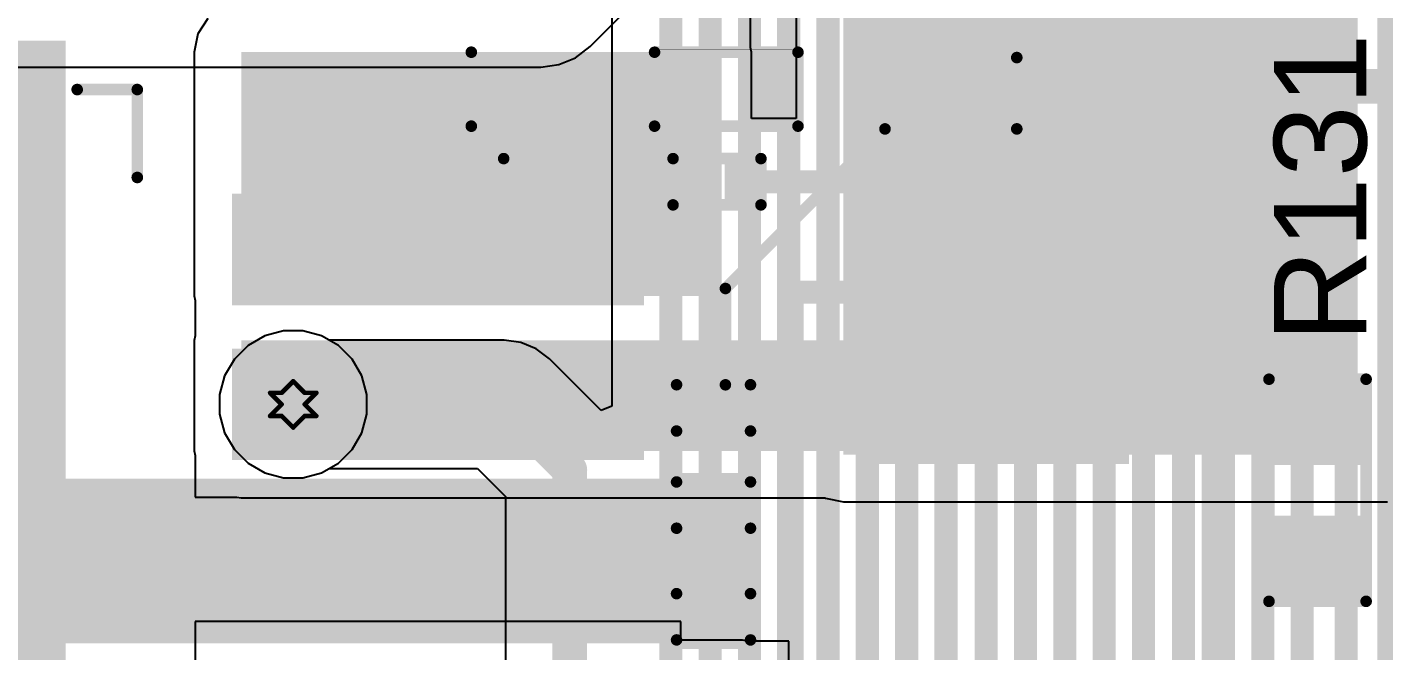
# Model space of a CAD drawing. Header units: inches. Extents: x -3 to 5437, y -3 to 5435.
# Drawn here: x 93.42 to 108.32, y 19.75 to 26.59 of the extents above; entities that cross this region are included whole.
import ezdxf

# ---------------------------------------------------------------- set-up
doc = ezdxf.new("R2010")
doc.units = ezdxf.units.IN
for name, color, linetype in [('Bottom Layer', 5, 'Continuous'), ('Bottom Solder', 6, 'Continuous'), ('Drill Drawing', 1, 'Continuous'), ('GND', 16, 'Continuous'), ('PWR', 76, 'Continuous'), ('Top Layer', 1, 'Continuous'), ('Top Overlay', 2, 'Continuous'), ('Top Paste', 8, 'Continuous'), ('Top Solder', 216, 'Continuous'), ('Via Holes', 16, 'Continuous')]:
    doc.layers.add(name, color=color, linetype=linetype)
doc.styles.add('Arial', font='', dxfattribs={"height": 0.2})
doc.styles.get('Arial').set_extended_font_data('Arial')

# ---------------------------------------------------------------- blocks, each defined once
blk = doc.blocks.new('TO_263_5__D2PAK__171')
at = {"layer": 'Top Layer'}
for points in [[(-5.59, 9.528), (5.59, 9.528), (5.59, -0.382), (-5.59, -0.382)], [(-0.51, -2.413), (0.51, -2.413), (0.51, -6.732), (-0.51, -6.732)], [(1.19, -2.413), (2.21, -2.413), (2.21, -6.732), (1.19, -6.732)], [(2.89, -2.413), (3.91, -2.413), (3.91, -6.732), (2.89, -6.732)]]:
    blk.add_hatch(color=1, dxfattribs=at).paths.add_polyline_path(points)
at = {"layer": 'Top Paste'}
for points in [[(-5.59, 9.528), (5.59, 9.528), (5.59, -0.382), (-5.59, -0.382)], [(-0.51, -2.413), (0.51, -2.413), (0.51, -6.732), (-0.51, -6.732)], [(1.19, -2.413), (2.21, -2.413), (2.21, -6.732), (1.19, -6.732)], [(2.89, -2.413), (3.91, -2.413), (3.91, -6.732), (2.89, -6.732)]]:
    blk.add_hatch(color=8, dxfattribs=at).paths.add_polyline_path(points)
at = {"layer": 'Top Solder'}
for points in [[(-5.692, 9.629), (5.692, 9.629), (5.692, -0.484), (-5.692, -0.484)], [(-0.612, -2.311), (0.612, -2.311), (0.612, -6.834), (-0.612, -6.834)], [(1.088, -2.311), (2.312, -2.311), (2.312, -6.834), (1.088, -6.834)], [(2.788, -2.311), (4.012, -2.311), (4.012, -6.834), (2.788, -6.834)]]:
    blk.add_hatch(color=216, dxfattribs=at).paths.add_polyline_path(points)
at = {"layer": 'Top Overlay'}
for points in [[(5.156, -0.61, 0.127, 0.127, 0), (5.156, -1.27, 0.127, 0.127, 0)], [(4.191, -1.27, 0.127, 0.127, 0), (5.156, -1.27, 0.127, 0.127, 0)]]:
    blk.add_lwpolyline(points, format="xyseb", dxfattribs=at)
for points in [[(5.124, -0.61, 0.0635, 0.0635, 1), (5.188, -0.61, 0.0635, 0.0635, 1)], [(4.159, -1.27, 0.0635, 0.0635, 1), (4.223, -1.27, 0.0635, 0.0635, 1)], [(5.124, -1.27, 0.0635, 0.0635, 1), (5.188, -1.27, 0.0635, 0.0635, 1)], [(5.124, -1.27, 0.0635, 0.0635, 1), (5.188, -1.27, 0.0635, 0.0635, 1)]]:
    blk.add_lwpolyline(points, format="xyseb", close=True, dxfattribs=at)
blk = doc.blocks.new('R___0402_186')
at = {"layer": 'Top Layer'}
for points in [[(-0.699, -0.318), (-0.699, 0.318), (-0.241, 0.318), (-0.241, -0.318)], [(0.241, -0.318), (0.241, 0.318), (0.699, 0.318), (0.699, -0.318)]]:
    blk.add_hatch(color=1, dxfattribs=at).paths.add_polyline_path(points)
at = {"layer": 'Top Paste'}
for points in [[(-0.699, -0.318), (-0.699, 0.318), (-0.241, 0.318), (-0.241, -0.318)], [(0.241, -0.318), (0.241, 0.318), (0.699, 0.318), (0.699, -0.318)]]:
    blk.add_hatch(color=8, dxfattribs=at).paths.add_polyline_path(points)
at = {"layer": 'Top Solder'}
for points in [[(-0.754, -0.373), (-0.754, 0.373), (-0.186, 0.373), (-0.186, -0.373)], [(0.186, -0.373), (0.186, 0.373), (0.754, 0.373), (0.754, -0.373)]]:
    blk.add_hatch(color=216, dxfattribs=at).paths.add_polyline_path(points)
at = {"layer": 'Top Overlay'}
for points in [[(-0.787, 0.406, 0.127, 0.127, 0), (-0.787, -0.406, 0.127, 0.127, 0)], [(0.787, 0.406, 0.127, 0.127, 0), (-0.787, 0.406, 0.127, 0.127, 0)], [(0.787, 0.406, 0.127, 0.127, 0), (0.787, -0.406, 0.127, 0.127, 0)], [(0.787, -0.406, 0.127, 0.127, 0), (-0.787, -0.406, 0.127, 0.127, 0)], [(0.813, -0.432, 0.00323, 0.00323, 0), (-0.813, -0.432, 0.00323, 0.00323, 0)]]:
    blk.add_lwpolyline(points, format="xyseb", dxfattribs=at)
for points in [[(-0.819, 0.406, 0.0635, 0.0635, 1), (-0.756, 0.406, 0.0635, 0.0635, 1)], [(-0.819, 0.406, 0.0635, 0.0635, 1), (-0.756, 0.406, 0.0635, 0.0635, 1)], [(0.756, 0.406, 0.0635, 0.0635, 1), (0.819, 0.406, 0.0635, 0.0635, 1)], [(0.756, 0.406, 0.0635, 0.0635, 1), (0.819, 0.406, 0.0635, 0.0635, 1)], [(-0.819, -0.406, 0.0635, 0.0635, 1), (-0.756, -0.406, 0.0635, 0.0635, 1)], [(-0.819, -0.406, 0.0635, 0.0635, 1), (-0.756, -0.406, 0.0635, 0.0635, 1)], [(-0.814, -0.432, 0.00161, 0.00161, 1), (-0.812, -0.432, 0.00161, 0.00161, 1)], [(0.756, -0.406, 0.0635, 0.0635, 1), (0.819, -0.406, 0.0635, 0.0635, 1)], [(0.756, -0.406, 0.0635, 0.0635, 1), (0.819, -0.406, 0.0635, 0.0635, 1)], [(0.812, -0.432, 0.00161, 0.00161, 1), (0.814, -0.432, 0.00161, 0.00161, 1)]]:
    blk.add_lwpolyline(points, format="xyseb", close=True, dxfattribs=at)
blk = doc.blocks.new('R___0603_188')
at = {"layer": 'Top Layer'}
for points in [[(-0.381, 0.4445), (-0.381, -0.4445), (-1.143, -0.4445), (-1.143, 0.4445)], [(1.143, 0.4445), (1.143, -0.4445), (0.381, -0.4445), (0.381, 0.4445)]]:
    blk.add_hatch(color=1, dxfattribs=at).paths.add_polyline_path(points)
at = {"layer": 'Top Paste'}
for points in [[(-0.381, 0.4445), (-0.381, -0.4445), (-1.143, -0.4445), (-1.143, 0.4445)], [(1.143, 0.4445), (1.143, -0.4445), (0.381, -0.4445), (0.381, 0.4445)]]:
    blk.add_hatch(color=8, dxfattribs=at).paths.add_polyline_path(points)
at = {"layer": 'Top Solder'}
for points in [[(-0.2794, 0.5461), (-0.2794, -0.5461), (-1.2446, -0.5461), (-1.2446, 0.5461)], [(1.2446, 0.5461), (1.2446, -0.5461), (0.2794, -0.5461), (0.2794, 0.5461)]]:
    blk.add_hatch(color=216, dxfattribs=at).paths.add_polyline_path(points)
at = {"layer": 'Top Overlay'}
for points in [[(-1.2192, 0.5334, 0.127, 0.127, 0), (-1.2192, -0.5334, 0.127, 0.127, 0)], [(-1.2192, 0.5334, 0.127, 0.127, 0), (1.2192, 0.5334, 0.127, 0.127, 0)], [(1.2192, 0.5334, 0.127, 0.127, 0), (1.2192, -0.5334, 0.127, 0.127, 0)], [(-1.2192, -0.5334, 0.127, 0.127, 0), (1.2192, -0.5334, 0.127, 0.127, 0)]]:
    blk.add_lwpolyline(points, format="xyseb", dxfattribs=at)
for points in [[(-1.25095, 0.5334, 0.0635, 0.0635, 1), (-1.18745, 0.5334, 0.0635, 0.0635, 1)], [(-1.25095, 0.5334, 0.0635, 0.0635, 1), (-1.18745, 0.5334, 0.0635, 0.0635, 1)], [(1.18745, 0.5334, 0.0635, 0.0635, 1), (1.25095, 0.5334, 0.0635, 0.0635, 1)], [(1.18745, 0.5334, 0.0635, 0.0635, 1), (1.25095, 0.5334, 0.0635, 0.0635, 1)], [(-1.25095, -0.5334, 0.0635, 0.0635, 1), (-1.18745, -0.5334, 0.0635, 0.0635, 1)], [(-1.25095, -0.5334, 0.0635, 0.0635, 1), (-1.18745, -0.5334, 0.0635, 0.0635, 1)], [(1.18745, -0.5334, 0.0635, 0.0635, 1), (1.25095, -0.5334, 0.0635, 0.0635, 1)], [(1.18745, -0.5334, 0.0635, 0.0635, 1), (1.25095, -0.5334, 0.0635, 0.0635, 1)]]:
    blk.add_lwpolyline(points, format="xyseb", close=True, dxfattribs=at)
blk = doc.blocks.new('R___0201_189')
at = {"layer": 'Top Layer'}
for points in [[(-0.41, 0.185), (-0.14, 0.185), (-0.14, -0.185), (-0.41, -0.185)], [(0.14, 0.185), (0.41, 0.185), (0.41, -0.185), (0.14, -0.185)]]:
    blk.add_hatch(color=1, dxfattribs=at).paths.add_polyline_path(points)
at = {"layer": 'Top Paste'}
for points in [[(-0.41, 0.185), (-0.14, 0.185), (-0.14, -0.185), (-0.41, -0.185)], [(0.14, 0.185), (0.41, 0.185), (0.41, -0.185), (0.14, -0.185)]]:
    blk.add_hatch(color=8, dxfattribs=at).paths.add_polyline_path(points)
at = {"layer": 'Top Solder'}
for points in [[(-0.465, 0.24), (-0.085, 0.24), (-0.085, -0.24), (-0.465, -0.24)], [(0.085, 0.24), (0.465, 0.24), (0.465, -0.24), (0.085, -0.24)]]:
    blk.add_hatch(color=216, dxfattribs=at).paths.add_polyline_path(points)
at = {"layer": 'Top Overlay'}
for points in [[(-0.483, 0.254, 0.127, 0.127, 0), (0.483, 0.254, 0.127, 0.127, 0)], [(-0.483, -0.254, 0.127, 0.127, 0), (-0.483, 0.254, 0.127, 0.127, 0)], [(0.483, -0.254, 0.127, 0.127, 0), (0.483, 0.254, 0.127, 0.127, 0)], [(-0.483, -0.254, 0.127, 0.127, 0), (0.483, -0.254, 0.127, 0.127, 0)]]:
    blk.add_lwpolyline(points, format="xyseb", dxfattribs=at)
for points in [[(-0.514, 0.254, 0.0635, 0.0635, 1), (-0.451, 0.254, 0.0635, 0.0635, 1)], [(-0.514, 0.254, 0.0635, 0.0635, 1), (-0.451, 0.254, 0.0635, 0.0635, 1)], [(0.451, 0.254, 0.0635, 0.0635, 1), (0.514, 0.254, 0.0635, 0.0635, 1)], [(0.451, 0.254, 0.0635, 0.0635, 1), (0.514, 0.254, 0.0635, 0.0635, 1)], [(-0.514, -0.254, 0.0635, 0.0635, 1), (-0.451, -0.254, 0.0635, 0.0635, 1)], [(-0.514, -0.254, 0.0635, 0.0635, 1), (-0.451, -0.254, 0.0635, 0.0635, 1)], [(0.451, -0.254, 0.0635, 0.0635, 1), (0.514, -0.254, 0.0635, 0.0635, 1)], [(0.451, -0.254, 0.0635, 0.0635, 1), (0.514, -0.254, 0.0635, 0.0635, 1)]]:
    blk.add_lwpolyline(points, format="xyseb", close=True, dxfattribs=at)
blk = doc.blocks.new('C___0402_227')
at = {"layer": 'Top Layer'}
for points in [[(-0.699, -0.318), (-0.699, 0.317), (-0.241, 0.317), (-0.241, -0.318)], [(0.241, -0.318), (0.241, 0.317), (0.699, 0.317), (0.699, -0.318)]]:
    blk.add_hatch(color=1, dxfattribs=at).paths.add_polyline_path(points)
at = {"layer": 'Top Paste'}
for points in [[(-0.699, -0.318), (-0.699, 0.317), (-0.241, 0.317), (-0.241, -0.318)], [(0.241, -0.318), (0.241, 0.317), (0.699, 0.317), (0.699, -0.318)]]:
    blk.add_hatch(color=8, dxfattribs=at).paths.add_polyline_path(points)
at = {"layer": 'Top Solder'}
for points in [[(-0.758, -0.377), (-0.758, 0.377), (-0.181, 0.377), (-0.181, -0.377)], [(0.181, -0.377), (0.181, 0.377), (0.758, 0.377), (0.758, -0.377)]]:
    blk.add_hatch(color=216, dxfattribs=at).paths.add_polyline_path(points)
at = {"layer": 'Top Overlay'}
for points in [[(-0.787, -0.406, 0.127, 0.127, 0), (-0.787, 0.406, 0.127, 0.127, 0)], [(-0.279, 0.406, 0.127, 0.127, 0), (-0.787, 0.406, 0.127, 0.127, 0)], [(0.787, 0.406, 0.127, 0.127, 0), (0.279, 0.406, 0.127, 0.127, 0)], [(0.787, -0.406, 0.127, 0.127, 0), (0.787, 0.406, 0.127, 0.127, 0)], [(-0.279, -0.406, 0.127, 0.127, 0), (-0.787, -0.406, 0.127, 0.127, 0)], [(0.787, -0.406, 0.127, 0.127, 0), (0.279, -0.406, 0.127, 0.127, 0)]]:
    blk.add_lwpolyline(points, format="xyseb", dxfattribs=at)
for points in [[(-0.819, 0.406, 0.0635, 0.0635, 1), (-0.756, 0.406, 0.0635, 0.0635, 1)], [(-0.819, 0.406, 0.0635, 0.0635, 1), (-0.756, 0.406, 0.0635, 0.0635, 1)], [(-0.311, 0.406, 0.0635, 0.0635, 1), (-0.248, 0.406, 0.0635, 0.0635, 1)], [(0.248, 0.406, 0.0635, 0.0635, 1), (0.311, 0.406, 0.0635, 0.0635, 1)], [(0.756, 0.406, 0.0635, 0.0635, 1), (0.819, 0.406, 0.0635, 0.0635, 1)], [(0.756, 0.406, 0.0635, 0.0635, 1), (0.819, 0.406, 0.0635, 0.0635, 1)], [(-0.819, -0.406, 0.0635, 0.0635, 1), (-0.756, -0.406, 0.0635, 0.0635, 1)], [(-0.819, -0.406, 0.0635, 0.0635, 1), (-0.756, -0.406, 0.0635, 0.0635, 1)], [(-0.311, -0.406, 0.0635, 0.0635, 1), (-0.248, -0.406, 0.0635, 0.0635, 1)], [(0.248, -0.406, 0.0635, 0.0635, 1), (0.311, -0.406, 0.0635, 0.0635, 1)], [(0.756, -0.406, 0.0635, 0.0635, 1), (0.819, -0.406, 0.0635, 0.0635, 1)], [(0.756, -0.406, 0.0635, 0.0635, 1), (0.819, -0.406, 0.0635, 0.0635, 1)]]:
    blk.add_lwpolyline(points, format="xyseb", close=True, dxfattribs=at)
blk = doc.blocks.new('C____E_228')
at = {"layer": 'Top Layer'}
for points in [[(-1.395, 1.285), (1.395, 1.285), (1.395, -1.285), (-1.395, -1.285)], [(5.045, 1.285), (7.835, 1.285), (7.835, -1.285), (5.045, -1.285)]]:
    blk.add_hatch(color=1, dxfattribs=at).paths.add_polyline_path(points)
at = {"layer": 'Top Paste'}
for points in [[(-1.395, 1.285), (1.395, 1.285), (1.395, -1.285), (-1.395, -1.285)], [(5.045, 1.285), (7.835, 1.285), (7.835, -1.285), (5.045, -1.285)]]:
    blk.add_hatch(color=8, dxfattribs=at).paths.add_polyline_path(points)
at = {"layer": 'Top Solder'}
for points in [[(-1.497, 1.387), (1.497, 1.387), (1.497, -1.387), (-1.497, -1.387)], [(4.943, 1.387), (7.937, 1.387), (7.937, -1.387), (4.943, -1.387)]]:
    blk.add_hatch(color=216, dxfattribs=at).paths.add_polyline_path(points)
at = {"layer": 'Top Overlay'}
for points in [[(-1.149, 1.549, 0.254, 0.254, 0), (-1.149, 2.286, 0.254, 0.254, 0)], [(-0.387, 1.575, 0.254, 0.254, 0), (-0.387, 2.311, 0.254, 0.254, 0)], [(7.03, 2.311, 0.254, 0.254, 0), (-0.387, 2.311, 0.254, 0.254, 0)], [(7.03, 1.575, 0.254, 0.254, 0), (7.03, 2.311, 0.254, 0.254, 0)], [(-0.717, 1.905, 0.254, 0.254, 0), (-1.555, 1.905, 0.254, 0.254, 0)], [(-0.387, -2.311, 0.254, 0.254, 0), (-0.387, -1.575, 0.254, 0.254, 0)], [(7.03, -2.311, 0.254, 0.254, 0), (7.03, -1.575, 0.254, 0.254, 0)], [(7.03, -2.311, 0.254, 0.254, 0), (-0.387, -2.311, 0.254, 0.254, 0)]]:
    blk.add_lwpolyline(points, format="xyseb", dxfattribs=at)
for points in [[(-1.212, 2.286, 0.127, 0.127, 1), (-1.085, 2.286, 0.127, 0.127, 1)], [(-0.45, 2.311, 0.127, 0.127, 1), (-0.323, 2.311, 0.127, 0.127, 1)], [(-0.45, 2.311, 0.127, 0.127, 1), (-0.323, 2.311, 0.127, 0.127, 1)], [(6.966, 2.311, 0.127, 0.127, 1), (7.093, 2.311, 0.127, 0.127, 1)], [(6.966, 2.311, 0.127, 0.127, 1), (7.093, 2.311, 0.127, 0.127, 1)], [(-1.619, 1.905, 0.127, 0.127, 1), (-1.492, 1.905, 0.127, 0.127, 1)], [(-0.781, 1.905, 0.127, 0.127, 1), (-0.654, 1.905, 0.127, 0.127, 1)], [(-1.212, 1.549, 0.127, 0.127, 1), (-1.085, 1.549, 0.127, 0.127, 1)], [(-0.45, 1.575, 0.127, 0.127, 1), (-0.323, 1.575, 0.127, 0.127, 1)], [(6.966, 1.575, 0.127, 0.127, 1), (7.093, 1.575, 0.127, 0.127, 1)], [(-0.45, -1.575, 0.127, 0.127, 1), (-0.323, -1.575, 0.127, 0.127, 1)], [(6.966, -1.575, 0.127, 0.127, 1), (7.093, -1.575, 0.127, 0.127, 1)], [(-0.45, -2.311, 0.127, 0.127, 1), (-0.323, -2.311, 0.127, 0.127, 1)], [(-0.45, -2.311, 0.127, 0.127, 1), (-0.323, -2.311, 0.127, 0.127, 1)], [(6.966, -2.311, 0.127, 0.127, 1), (7.093, -2.311, 0.127, 0.127, 1)], [(6.966, -2.311, 0.127, 0.127, 1), (7.093, -2.311, 0.127, 0.127, 1)]]:
    blk.add_lwpolyline(points, format="xyseb", close=True, dxfattribs=at)
blk = doc.blocks.new('C___0402_229')
at = {"layer": 'Top Layer'}
for points in [[(-0.699, -0.318), (-0.699, 0.318), (-0.241, 0.318), (-0.241, -0.318)], [(0.241, -0.318), (0.241, 0.318), (0.699, 0.318), (0.699, -0.318)]]:
    blk.add_hatch(color=1, dxfattribs=at).paths.add_polyline_path(points)
at = {"layer": 'Top Paste'}
for points in [[(-0.699, -0.318), (-0.699, 0.318), (-0.241, 0.318), (-0.241, -0.318)], [(0.241, -0.318), (0.241, 0.318), (0.699, 0.318), (0.699, -0.318)]]:
    blk.add_hatch(color=8, dxfattribs=at).paths.add_polyline_path(points)
at = {"layer": 'Top Solder'}
for points in [[(-0.758, -0.377), (-0.758, 0.377), (-0.181, 0.377), (-0.181, -0.377)], [(0.181, -0.377), (0.181, 0.377), (0.758, 0.377), (0.758, -0.377)]]:
    blk.add_hatch(color=216, dxfattribs=at).paths.add_polyline_path(points)
at = {"layer": 'Top Overlay'}
for points in [[(-0.787, 0.406, 0.127, 0.127, 0), (-0.279, 0.406, 0.127, 0.127, 0)], [(-0.787, 0.406, 0.127, 0.127, 0), (-0.787, -0.406, 0.127, 0.127, 0)], [(0.279, 0.406, 0.127, 0.127, 0), (0.787, 0.406, 0.127, 0.127, 0)], [(0.787, 0.406, 0.127, 0.127, 0), (0.787, -0.406, 0.127, 0.127, 0)], [(-0.787, -0.406, 0.127, 0.127, 0), (-0.279, -0.406, 0.127, 0.127, 0)], [(0.279, -0.406, 0.127, 0.127, 0), (0.787, -0.406, 0.127, 0.127, 0)]]:
    blk.add_lwpolyline(points, format="xyseb", dxfattribs=at)
for points in [[(-0.819, 0.406, 0.0635, 0.0635, 1), (-0.756, 0.406, 0.0635, 0.0635, 1)], [(-0.819, 0.406, 0.0635, 0.0635, 1), (-0.756, 0.406, 0.0635, 0.0635, 1)], [(-0.311, 0.406, 0.0635, 0.0635, 1), (-0.248, 0.406, 0.0635, 0.0635, 1)], [(0.248, 0.406, 0.0635, 0.0635, 1), (0.311, 0.406, 0.0635, 0.0635, 1)], [(0.756, 0.406, 0.0635, 0.0635, 1), (0.819, 0.406, 0.0635, 0.0635, 1)], [(0.756, 0.406, 0.0635, 0.0635, 1), (0.819, 0.406, 0.0635, 0.0635, 1)], [(-0.819, -0.406, 0.0635, 0.0635, 1), (-0.756, -0.406, 0.0635, 0.0635, 1)], [(-0.819, -0.406, 0.0635, 0.0635, 1), (-0.756, -0.406, 0.0635, 0.0635, 1)], [(-0.311, -0.406, 0.0635, 0.0635, 1), (-0.248, -0.406, 0.0635, 0.0635, 1)], [(0.248, -0.406, 0.0635, 0.0635, 1), (0.311, -0.406, 0.0635, 0.0635, 1)], [(0.756, -0.406, 0.0635, 0.0635, 1), (0.819, -0.406, 0.0635, 0.0635, 1)], [(0.756, -0.406, 0.0635, 0.0635, 1), (0.819, -0.406, 0.0635, 0.0635, 1)]]:
    blk.add_lwpolyline(points, format="xyseb", close=True, dxfattribs=at)

msp = doc.modelspace()

# ---------------------------------------------------------------- hatches: boundary and pattern name
at = {"layer": 'Bottom Layer'}
h = msp.add_hatch(color=5, dxfattribs=at)
edge = h.paths.add_edge_path()
edge.add_arc((96.342, 22.452), 0.3, 0, 360)
at = {"layer": 'Bottom Solder'}
h = msp.add_hatch(color=6, dxfattribs=at)
edge = h.paths.add_edge_path()
edge.add_arc((96.342, 22.452), 0.15, 0, 360)
at = {"layer": 'GND'}
h = msp.add_hatch(color=16, dxfattribs=at)
edge = h.paths.add_edge_path()
edge.add_arc((96.342, 22.452), 0.3, 0, 360)
at = {"layer": 'PWR'}
h = msp.add_hatch(color=76, dxfattribs=at)
edge = h.paths.add_edge_path()
edge.add_arc((96.342, 22.452), 0.3, 0, 360)
at = {"layer": 'Top Layer'}
for points in [[(102.384, 21.901), (108.03, 21.901), (108.03, 30.878), (102.384, 30.878)], [(100.856, 23.642), (100.856, 26.32), (95.772, 26.32), (95.772, 23.642)], [(95.772, 21.942), (105.418, 21.942), (105.418, 23.155), (95.772, 23.155)], [(101.276, 19.829), (101.276, 21.638), (92.986, 21.638), (92.986, 19.829)], [(100.641, 19.829), (101.276, 19.829), (101.276, 20.752), (100.641, 20.752)]]:
    msp.add_hatch(color=1, dxfattribs=at).paths.add_polyline_path(points)
h = msp.add_hatch(color=1, dxfattribs=at)
edge = h.paths.add_edge_path()
edge.add_arc((96.342, 22.452), 0.3, 0, 360)
at = {"layer": 'Top Solder'}
h = msp.add_hatch(color=216, dxfattribs=at)
edge = h.paths.add_edge_path()
edge.add_arc((96.342, 22.452), 0.15, 0, 360)
at = {"layer": 'Via Holes'}
h = msp.add_hatch(color=7, dxfattribs=at)
edge = h.paths.add_edge_path()
edge.add_arc((96.342, 22.452), 0.15, 0, 360)

# ---------------------------------------------------------------- linework, layer by layer
at = {"layer": 'Bottom Layer'}
for p, q in [((99.84, 52.999), (99.84, 22.433)), ((96.236, 23.26), (96.03, 23.205)), ((96.449, 23.26), (96.236, 23.26)), ((96.654, 23.205), (96.449, 23.26)), ((95.846, 23.099), (95.696, 22.949)), ((96.03, 23.205), (95.846, 23.099)), ((96.738, 23.157), (96.654, 23.205)), ((98.658, 23.157), (96.738, 23.157)), ((98.841, 23.133), (98.658, 23.157)), ((99.011, 23.063), (98.841, 23.133)), ((95.696, 22.949), (95.589, 22.764)), ((99.156, 22.951), (99.011, 23.063)), ((99.723, 22.384), (99.156, 22.951)), ((95.589, 22.764), (95.534, 22.559)), ((95.534, 22.559), (95.534, 22.346)), ((99.84, 22.433), (99.723, 22.384)), ((95.534, 22.346), (95.589, 22.141)), ((95.589, 22.141), (95.696, 21.956)), ((95.696, 21.956), (95.846, 21.806)), ((95.846, 21.806), (96.03, 21.7)), ((96.03, 21.7), (96.236, 21.644)), ((96.236, 21.644), (96.449, 21.644)), ((96.449, 21.644), (96.654, 21.7)), ((96.654, 21.7), (96.738, 21.748)), ((96.738, 21.748), (98.366, 21.748)), ((98.366, 21.748), (98.675, 21.44)), ((98.675, 21.44), (98.675, 16.385))]:
    msp.add_line(p, q, dxfattribs=at)
for points in [[(106.99, 9.408, 0.254, 0.254, 0), (106.99, 69.903, 0.254, 0.254, 0)], [(106.559, 9.663, 0.254, 0.254, 0), (106.559, 68.887, 0.254, 0.254, 0)], [(106.118, 9.89, 0.254, 0.254, 0), (106.118, 67.728, 0.254, 0.254, 0)], [(105.679, 13.262, 0.254, 0.254, 0), (105.679, 66.576, 0.254, 0.254, 0)], [(105.247, 13.441, 0.254, 0.254, 0), (105.247, 65.569, 0.254, 0.254, 0)], [(104.815, 13.62, 0.254, 0.254, 0), (104.815, 62.924, 0.254, 0.254, 0)], [(104.383, 13.799, 0.254, 0.254, 0), (104.383, 60.381, 0.254, 0.254, 0)], [(107.422, 9.178, 0.254, 0.254, 0), (107.422, 60.251, 0.254, 0.254, 0)], [(103.951, 13.978, 0.254, 0.254, 0), (103.951, 59.685, 0.254, 0.254, 0)], [(103.511, 14.147, 0.254, 0.254, 0), (103.511, 59.051, 0.254, 0.254, 0)], [(103.079, 14.326, 0.254, 0.254, 0), (103.079, 54.371, 0.254, 0.254, 0)], [(102.647, 14.505, 0.254, 0.254, 0), (102.647, 54.192, 0.254, 0.254, 0)], [(102.215, 14.684, 0.254, 0.254, 0), (102.215, 54.014, 0.254, 0.254, 0)], [(101.783, 14.863, 0.254, 0.254, 0), (101.783, 53.835, 0.254, 0.254, 0)], [(101.352, 15.042, 0.254, 0.254, 0), (101.352, 53.625, 0.254, 0.254, 0)], [(100.92, 15.221, 0.254, 0.254, 0), (100.92, 53.446, 0.254, 0.254, 0)], [(100.488, 15.457, 0.254, 0.254, 0), (100.488, 53.267, 0.254, 0.254, 0)], [(107.906, 9.026, 0.254, 0.254, 0), (107.906, 52.604, 0.254, 0.254, 0)], [(108.375, 8.84, 0.254, 0.254, 0), (108.375, 52.106, 0.254, 0.254, 0)], [(96.342, 22.452, 0.381, 0.381, 0), (98.658, 22.452, 0.381, 0.381, 0)], [(98.658, 22.452, 0.381, 0.381, 0), (99.379, 21.732, 0.381, 0.381, 0)], [(99.379, 15.296, 0.381, 0.381, 0), (99.379, 21.732, 0.381, 0.381, 0)]]:
    msp.add_lwpolyline(points, format="xyseb", dxfattribs=at)
for points in [[(96.247, 22.452, 0.191, 0.191, 1), (96.437, 22.452, 0.191, 0.191, 1)], [(98.563, 22.452, 0.191, 0.191, 1), (98.754, 22.452, 0.191, 0.191, 1)], [(98.563, 22.452, 0.191, 0.191, 1), (98.754, 22.452, 0.191, 0.191, 1)], [(99.284, 21.732, 0.191, 0.191, 1), (99.475, 21.732, 0.191, 0.191, 1)], [(99.284, 21.732, 0.191, 0.191, 1), (99.475, 21.732, 0.191, 0.191, 1)]]:
    msp.add_lwpolyline(points, format="xyseb", close=True, dxfattribs=at)
at = {"layer": 'Drill Drawing'}
for points in [[(96.215, 22.579, 0.0508, 0.0508, 0), (96.342, 22.706, 0.0508, 0.0508, 0)], [(96.342, 22.706, 0.0508, 0.0508, 0), (96.469, 22.579, 0.0508, 0.0508, 0)], [(96.088, 22.579, 0.0508, 0.0508, 0), (96.215, 22.452, 0.0508, 0.0508, 0)], [(96.088, 22.579, 0.0508, 0.0508, 0), (96.215, 22.579, 0.0508, 0.0508, 0)], [(96.469, 22.579, 0.0508, 0.0508, 0), (96.596, 22.579, 0.0508, 0.0508, 0)], [(96.469, 22.452, 0.0508, 0.0508, 0), (96.596, 22.579, 0.0508, 0.0508, 0)], [(96.088, 22.325, 0.0508, 0.0508, 0), (96.215, 22.452, 0.0508, 0.0508, 0)], [(96.088, 22.325, 0.0508, 0.0508, 0), (96.215, 22.325, 0.0508, 0.0508, 0)], [(96.215, 22.325, 0.0508, 0.0508, 0), (96.342, 22.198, 0.0508, 0.0508, 0)], [(96.342, 22.198, 0.0508, 0.0508, 0), (96.469, 22.325, 0.0508, 0.0508, 0)], [(96.469, 22.452, 0.0508, 0.0508, 0), (96.596, 22.325, 0.0508, 0.0508, 0)], [(96.469, 22.325, 0.0508, 0.0508, 0), (96.596, 22.325, 0.0508, 0.0508, 0)]]:
    msp.add_lwpolyline(points, format="xyseb", dxfattribs=at)
for points in [[(96.329, 22.706, 0.0254, 0.0254, 1), (96.355, 22.706, 0.0254, 0.0254, 1)], [(96.329, 22.706, 0.0254, 0.0254, 1), (96.355, 22.706, 0.0254, 0.0254, 1)], [(96.076, 22.579, 0.0254, 0.0254, 1), (96.101, 22.579, 0.0254, 0.0254, 1)], [(96.076, 22.579, 0.0254, 0.0254, 1), (96.101, 22.579, 0.0254, 0.0254, 1)], [(96.203, 22.579, 0.0254, 0.0254, 1), (96.228, 22.579, 0.0254, 0.0254, 1)], [(96.203, 22.579, 0.0254, 0.0254, 1), (96.228, 22.579, 0.0254, 0.0254, 1)], [(96.456, 22.579, 0.0254, 0.0254, 1), (96.482, 22.579, 0.0254, 0.0254, 1)], [(96.456, 22.579, 0.0254, 0.0254, 1), (96.482, 22.579, 0.0254, 0.0254, 1)], [(96.584, 22.579, 0.0254, 0.0254, 1), (96.609, 22.579, 0.0254, 0.0254, 1)], [(96.584, 22.579, 0.0254, 0.0254, 1), (96.609, 22.579, 0.0254, 0.0254, 1)], [(96.076, 22.325, 0.0254, 0.0254, 1), (96.101, 22.325, 0.0254, 0.0254, 1)], [(96.076, 22.325, 0.0254, 0.0254, 1), (96.101, 22.325, 0.0254, 0.0254, 1)], [(96.203, 22.452, 0.0254, 0.0254, 1), (96.228, 22.452, 0.0254, 0.0254, 1)], [(96.203, 22.452, 0.0254, 0.0254, 1), (96.228, 22.452, 0.0254, 0.0254, 1)], [(96.203, 22.325, 0.0254, 0.0254, 1), (96.228, 22.325, 0.0254, 0.0254, 1)], [(96.203, 22.325, 0.0254, 0.0254, 1), (96.228, 22.325, 0.0254, 0.0254, 1)], [(96.456, 22.452, 0.0254, 0.0254, 1), (96.482, 22.452, 0.0254, 0.0254, 1)], [(96.456, 22.452, 0.0254, 0.0254, 1), (96.482, 22.452, 0.0254, 0.0254, 1)], [(96.456, 22.325, 0.0254, 0.0254, 1), (96.482, 22.325, 0.0254, 0.0254, 1)], [(96.456, 22.325, 0.0254, 0.0254, 1), (96.482, 22.325, 0.0254, 0.0254, 1)], [(96.584, 22.325, 0.0254, 0.0254, 1), (96.609, 22.325, 0.0254, 0.0254, 1)], [(96.584, 22.325, 0.0254, 0.0254, 1), (96.609, 22.325, 0.0254, 0.0254, 1)], [(96.329, 22.198, 0.0254, 0.0254, 1), (96.355, 22.198, 0.0254, 0.0254, 1)], [(96.329, 22.198, 0.0254, 0.0254, 1), (96.355, 22.198, 0.0254, 0.0254, 1)]]:
    msp.add_lwpolyline(points, format="xyseb", close=True, dxfattribs=at)
at = {"layer": 'GND'}
for p, q in [((96.236, 23.26), (96.03, 23.205)), ((96.449, 23.26), (96.236, 23.26)), ((96.654, 23.205), (96.449, 23.26)), ((95.846, 23.099), (95.696, 22.949)), ((96.03, 23.205), (95.846, 23.099)), ((96.838, 23.099), (96.654, 23.205)), ((96.989, 22.949), (96.838, 23.099)), ((95.696, 22.949), (95.589, 22.764)), ((97.095, 22.764), (96.989, 22.949)), ((95.589, 22.764), (95.534, 22.559)), ((97.15, 22.559), (97.095, 22.764)), ((95.534, 22.559), (95.534, 22.346)), ((97.15, 22.346), (97.15, 22.559)), ((95.534, 22.346), (95.589, 22.141)), ((97.095, 22.141), (97.15, 22.346)), ((95.589, 22.141), (95.696, 21.956)), ((96.989, 21.956), (97.095, 22.141)), ((95.696, 21.956), (95.846, 21.806)), ((96.838, 21.806), (96.989, 21.956)), ((95.846, 21.806), (96.03, 21.7)), ((96.654, 21.7), (96.838, 21.806)), ((96.03, 21.7), (96.236, 21.644)), ((96.236, 21.644), (96.449, 21.644)), ((96.449, 21.644), (96.654, 21.7))]:
    msp.add_line(p, q, dxfattribs=at)
at = {"layer": 'PWR'}
for p, q in [((99.603, 26.381), (100.442, 27.219)), ((99.444, 26.258), (99.603, 26.381)), ((99.603, 26.381), (99.603, 26.381)), ((99.259, 26.182), (99.444, 26.258)), ((92.349, 26.155), (99.06, 26.155)), ((99.06, 26.155), (99.259, 26.182)), ((96.236, 23.26), (96.03, 23.205)), ((96.449, 23.26), (96.236, 23.26)), ((96.654, 23.205), (96.449, 23.26)), ((95.846, 23.099), (95.696, 22.949)), ((96.03, 23.205), (95.846, 23.099)), ((96.838, 23.099), (96.654, 23.205)), ((96.989, 22.949), (96.838, 23.099)), ((95.696, 22.949), (95.589, 22.764)), ((97.095, 22.764), (96.989, 22.949)), ((95.589, 22.764), (95.534, 22.559)), ((97.15, 22.559), (97.095, 22.764)), ((95.534, 22.559), (95.534, 22.346)), ((97.15, 22.346), (97.15, 22.559)), ((95.534, 22.346), (95.589, 22.141)), ((97.095, 22.141), (97.15, 22.346)), ((95.589, 22.141), (95.696, 21.956)), ((96.989, 21.956), (97.095, 22.141)), ((95.696, 21.956), (95.846, 21.806)), ((96.838, 21.806), (96.989, 21.956)), ((95.846, 21.806), (96.03, 21.7)), ((96.654, 21.7), (96.838, 21.806)), ((96.03, 21.7), (96.236, 21.644)), ((96.236, 21.644), (96.449, 21.644)), ((96.449, 21.644), (96.654, 21.7))]:
    msp.add_line(p, q, dxfattribs=at)
at = {"layer": 'Top Layer'}
for p, q in [((101.866, 27.167), (101.866, 25.589)), ((95.406, 26.687), (95.294, 26.519)), ((101.365, 26.369), (101.365, 26.738)), ((95.294, 26.519), (95.254, 26.32)), ((95.254, 26.32), (95.254, 23.642)), ((101.374, 26.32), (101.365, 26.369)), ((101.374, 25.589), (101.374, 26.32)), ((101.866, 25.589), (101.374, 25.589)), ((95.254, 23.642), (95.264, 23.592)), ((95.264, 23.592), (95.264, 23.205)), ((95.264, 23.205), (95.254, 23.155)), ((95.254, 23.155), (95.254, 21.942)), ((95.254, 21.942), (95.264, 21.892)), ((95.264, 21.892), (95.264, 21.434)), ((95.264, 21.434), (95.722, 21.434)), ((95.722, 21.434), (95.772, 21.425)), ((95.772, 21.425), (102.182, 21.425)), ((102.182, 21.425), (102.186, 21.422)), ((102.186, 21.422), (102.384, 21.383)), ((102.384, 21.383), (106.639, 21.383)), ((106.639, 21.383), (106.639, 21.382)), ((106.639, 21.382), (108.358, 21.382)), ((100.6, 20.07), (95.264, 20.07)), ((95.264, 20.07), (95.264, 19.103)), ((100.6, 19.864), (100.6, 20.07)), ((101.276, 19.864), (100.6, 19.864)), ((101.326, 19.854), (101.276, 19.864)), ((101.784, 19.854), (101.326, 19.854)), ((101.784, 19.396), (101.784, 19.854))]:
    msp.add_line(p, q, dxfattribs=at)
for points in [[(107.159, 25.942, 0.381, 0.381, 0), (109.366, 25.942, 0.381, 0.381, 0)], [(101.271, 24.896, 0.254, 0.254, 0), (102.813, 24.896, 0.254, 0.254, 0)], [(102.746, 24.642, 0.254, 0.254, 0), (102.975, 24.412, 0.254, 0.254, 0)], [(102.975, 23.362, 0.254, 0.254, 0), (102.975, 24.412, 0.254, 0.254, 0)], [(104.133, 22.314, 0.254, 0.254, 0), (105.291, 23.472, 0.254, 0.254, 0)], [(102.975, 23.362, 0.254, 0.254, 0), (103.142, 23.195, 0.254, 0.254, 0)], [(103.142, 22.835, 0.254, 0.254, 0), (103.142, 23.195, 0.254, 0.254, 0)], [(103.142, 22.835, 0.254, 0.254, 0), (103.375, 22.602, 0.254, 0.254, 0)], [(103.375, 22.602, 0.254, 0.254, 0), (103.735, 22.602, 0.254, 0.254, 0)], [(103.735, 22.602, 0.254, 0.254, 0), (104.133, 22.204, 0.254, 0.254, 0)], [(104.133, 22.204, 0.254, 0.254, 0), (104.133, 22.314, 0.254, 0.254, 0)]]:
    msp.add_lwpolyline(points, format="xyseb", dxfattribs=at)
for points in [[(107.064, 25.942, 0.191, 0.191, 1), (107.254, 25.942, 0.191, 0.191, 1)], [(101.208, 24.896, 0.127, 0.127, 1), (101.335, 24.896, 0.127, 0.127, 1)], [(102.749, 24.896, 0.127, 0.127, 1), (102.876, 24.896, 0.127, 0.127, 1)], [(102.682, 24.642, 0.127, 0.127, 1), (102.809, 24.642, 0.127, 0.127, 1)], [(102.912, 24.412, 0.127, 0.127, 1), (103.039, 24.412, 0.127, 0.127, 1)], [(102.912, 24.412, 0.127, 0.127, 1), (103.039, 24.412, 0.127, 0.127, 1)], [(105.228, 23.472, 0.127, 0.127, 1), (105.355, 23.472, 0.127, 0.127, 1)], [(102.912, 23.362, 0.127, 0.127, 1), (103.039, 23.362, 0.127, 0.127, 1)], [(102.912, 23.362, 0.127, 0.127, 1), (103.039, 23.362, 0.127, 0.127, 1)], [(103.079, 23.195, 0.127, 0.127, 1), (103.206, 23.195, 0.127, 0.127, 1)], [(103.079, 23.195, 0.127, 0.127, 1), (103.206, 23.195, 0.127, 0.127, 1)], [(103.079, 22.835, 0.127, 0.127, 1), (103.206, 22.835, 0.127, 0.127, 1)], [(103.079, 22.835, 0.127, 0.127, 1), (103.206, 22.835, 0.127, 0.127, 1)], [(103.312, 22.602, 0.127, 0.127, 1), (103.439, 22.602, 0.127, 0.127, 1)], [(103.312, 22.602, 0.127, 0.127, 1), (103.439, 22.602, 0.127, 0.127, 1)], [(103.671, 22.602, 0.127, 0.127, 1), (103.798, 22.602, 0.127, 0.127, 1)], [(103.671, 22.602, 0.127, 0.127, 1), (103.798, 22.602, 0.127, 0.127, 1)], [(104.07, 22.314, 0.127, 0.127, 1), (104.197, 22.314, 0.127, 0.127, 1)], [(104.07, 22.314, 0.127, 0.127, 1), (104.197, 22.314, 0.127, 0.127, 1)], [(104.07, 22.204, 0.127, 0.127, 1), (104.197, 22.204, 0.127, 0.127, 1)], [(104.07, 22.204, 0.127, 0.127, 1), (104.197, 22.204, 0.127, 0.127, 1)]]:
    msp.add_lwpolyline(points, format="xyseb", close=True, dxfattribs=at)
at = {"layer": 'Top Overlay'}
for points in [[(98.298, 25.506, 0.127, 0.127, 0), (98.298, 26.318, 0.127, 0.127, 0)], [(104.288, 25.476, 0.127, 0.127, 0), (104.288, 26.259, 0.127, 0.127, 0)], [(98.298, 25.506, 0.127, 0.127, 0), (98.654, 25.15, 0.127, 0.127, 0)], [(101.089, 23.724, 0.127, 0.127, 0), (102.841, 25.476, 0.127, 0.127, 0)], [(102.841, 25.476, 0.127, 0.127, 0), (104.288, 25.476, 0.127, 0.127, 0)], [(98.654, 25.15, 0.127, 0.127, 0), (100.514, 25.15, 0.127, 0.127, 0)], [(101.089, 22.667, 0.127, 0.127, 0), (101.089, 23.724, 0.127, 0.127, 0)]]:
    msp.add_lwpolyline(points, format="xyseb", dxfattribs=at)
for points in [[(98.266, 26.318, 0.0635, 0.0635, 1), (98.33, 26.318, 0.0635, 0.0635, 1)], [(104.256, 26.259, 0.0635, 0.0635, 1), (104.32, 26.259, 0.0635, 0.0635, 1)], [(98.266, 25.506, 0.0635, 0.0635, 1), (98.33, 25.506, 0.0635, 0.0635, 1)], [(98.266, 25.506, 0.0635, 0.0635, 1), (98.33, 25.506, 0.0635, 0.0635, 1)], [(102.809, 25.476, 0.0635, 0.0635, 1), (102.873, 25.476, 0.0635, 0.0635, 1)], [(102.809, 25.476, 0.0635, 0.0635, 1), (102.873, 25.476, 0.0635, 0.0635, 1)], [(104.256, 25.476, 0.0635, 0.0635, 1), (104.32, 25.476, 0.0635, 0.0635, 1)], [(104.256, 25.476, 0.0635, 0.0635, 1), (104.32, 25.476, 0.0635, 0.0635, 1)], [(98.622, 25.15, 0.0635, 0.0635, 1), (98.685, 25.15, 0.0635, 0.0635, 1)], [(98.622, 25.15, 0.0635, 0.0635, 1), (98.685, 25.15, 0.0635, 0.0635, 1)], [(100.482, 25.15, 0.0635, 0.0635, 1), (100.545, 25.15, 0.0635, 0.0635, 1)], [(101.057, 23.724, 0.0635, 0.0635, 1), (101.12, 23.724, 0.0635, 0.0635, 1)], [(101.057, 23.724, 0.0635, 0.0635, 1), (101.12, 23.724, 0.0635, 0.0635, 1)], [(101.057, 22.667, 0.0635, 0.0635, 1), (101.12, 22.667, 0.0635, 0.0635, 1)]]:
    msp.add_lwpolyline(points, format="xyseb", close=True, dxfattribs=at)

# ---------------------------------------------------------------- block references
for name, p, rotation in [('TO_263_5__D2PAK__171', (93.36, 20.752), 90), ('R___0402_186', (101.098, 25.912), 180), ('C____E_228', (104.133, 23.296), 270), ('C___0402_229', (100.958, 21.88), 90), ('R___0603_188', (107.591, 21.509), 90), ('C___0402_227', (100.958, 19.587), 270)]:
    msp.add_blockref(name, p, dxfattribs=dict(rotation=rotation))
msp.add_blockref('R___0201_189', (100.996, 24.896))

# ---------------------------------------------------------------- texts
at = {"layer": 'Top Overlay', "style": 'Arial'}
msp.add_text('R131', height=1.016, rotation=90, dxfattribs=at).set_placement((108.128, 23.131))

doc.saveas('drawing.dxf')
